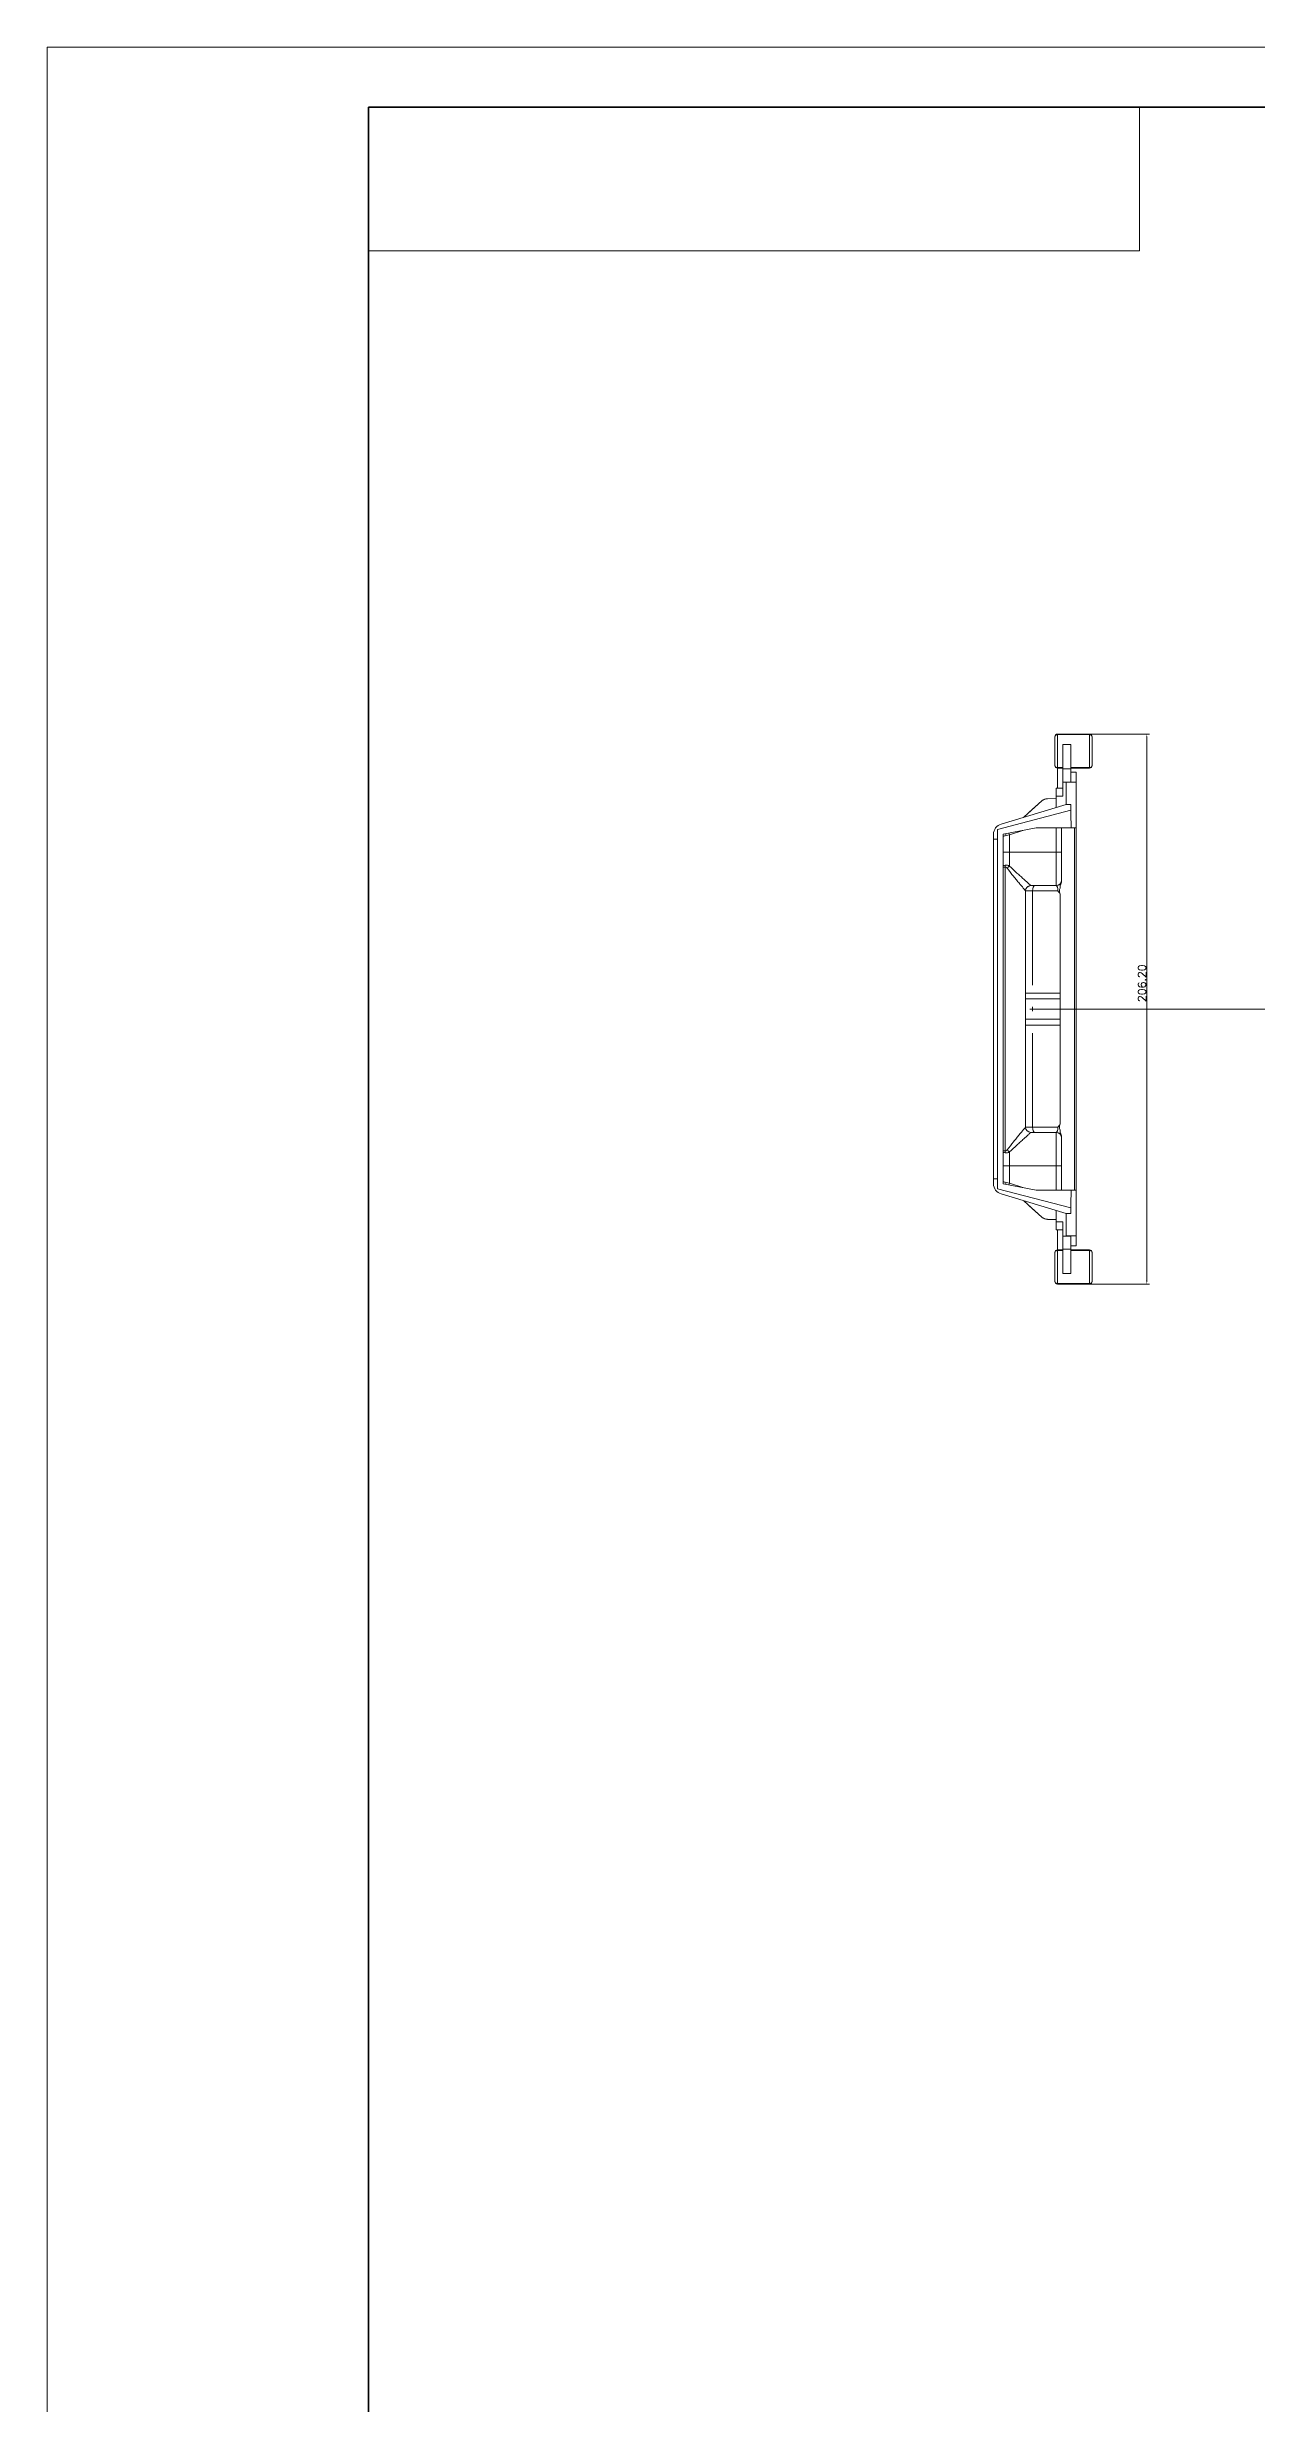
# Model space of a CAD drawing. Header units: millimetres. Extents: x -894 to 2281, y 379 to 1725.
# Drawn here: x -894 to -441, y 830 to 1713 of the extents above; entities that cross this region are included whole.
import ezdxf
from ezdxf.lldxf.tags import DXFTag

# ---------------------------------------------------------------- set-up
doc = ezdxf.new("R2010")
doc.units = ezdxf.units.MM
doc.layers.add('6', color=7, linetype='Continuous', true_color=0xffffff)
doc.layers.add('layer 1', color=7, linetype='Continuous')
doc.layers.add('尺寸线层', color=3, linetype='Continuous')
doc.styles.get("Standard").update_dxf_attribs({"font": 'txt', "bigfont": 'gbcbig.shx'})
doc.styles.add('标准', font='txt.shx')
tags = doc.linetypes.add('PHANTOM', pattern=[50.5, 18, -6.5, 6.5, -6.5, 6.5, -6.5]).pattern_tags.tags
tags[14:15] = [DXFTag(74, 4), DXFTag(75, 0), DXFTag(340, '0'), DXFTag(46, 0.0), DXFTag(50, 0.0), DXFTag(44, 0.0), DXFTag(45, 0.0)]
tags[12:13] = [DXFTag(74, 4), DXFTag(75, 0), DXFTag(340, '0'), DXFTag(46, 0.0), DXFTag(50, 0.0), DXFTag(44, 0.0), DXFTag(45, 0.0)]
tags[10:11] = [DXFTag(74, 4), DXFTag(75, 0), DXFTag(340, '0'), DXFTag(46, 0.0), DXFTag(50, 0.0), DXFTag(44, 0.0), DXFTag(45, 0.0)]
tags[8:9] = [DXFTag(74, 4), DXFTag(75, 0), DXFTag(340, '0'), DXFTag(46, 0.0), DXFTag(50, 0.0), DXFTag(44, 0.0), DXFTag(45, 0.0)]
tags[6:7] = [DXFTag(74, 4), DXFTag(75, 0), DXFTag(340, '0'), DXFTag(46, 0.0), DXFTag(50, 0.0), DXFTag(44, 0.0), DXFTag(45, 0.0)]
tags[4:5] = [DXFTag(74, 4), DXFTag(75, 0), DXFTag(340, '0'), DXFTag(46, 0.0), DXFTag(50, 0.0), DXFTag(44, 0.0), DXFTag(45, 0.0)]
doc.dimstyles.new('小粟 Standard', dxfattribs={"dimtxt": 3, "dimasz": 1.5, "dimexe": 1, "dimexo": 0.05, "dimgap": 0.3, "dimtad": 1, "dimzin": 0, "dimdsep": 46, "dimtxsty": 'Standard', "dimcen": 0.09, "dimadec": 1, "dimazin": 0, "dimtfac": 1, "dimtmove": 0, "dimatfit": 3, "dimfxl": 1, "dimtolj": 1, "dimtzin": 0, "dimlwd": 13, "dimlwe": 13, "dimarcsym": 0})

# ---------------------------------------------------------------- blocks, each defined once
blk = doc.blocks.new('*D21')
at = {"layer": 'Defpoints', "color": 0}
for p in [(-503.38, 1455.54), (-503.38, 1249.34), (-481.9, 1249.34)]:
    blk.add_point(p, dxfattribs=at)
at = {"layer": '尺寸线层', "color": 0, "lineweight": 13}
for p, q in [((-503.33, 1455.54), (-480.9, 1455.54)), ((-481.9, 1454.04), (-481.9, 1250.84)), ((-503.33, 1249.34), (-480.9, 1249.34))]:
    blk.add_line(p, q, dxfattribs=at)
at = {"layer": '尺寸线层', "color": 0}
for points in [[(-482.15, 1454.04), (-481.65, 1454.04), (-481.9, 1455.54)], [(-482.15, 1250.84), (-481.65, 1250.84), (-481.9, 1249.34)]]:
    blk.add_solid(points, dxfattribs=at)
at = {"layer": '尺寸线层', "color": 0, "insert": (-483.7, 1362.11), "char_height": 3, "attachment_point": 5, "rotation": 90, "style": '标准'}
blk.add_mtext('\\A1;206.20', dxfattribs=at)

msp = doc.modelspace()

# ---------------------------------------------------------------- linework, layer by layer
at = {"layer": '6', "color": 7, "linetype": 'Continuous', "lineweight": 20}
for p, q in [((-516.383, 1454.544), (-516.383, 1454.424)), ((-516.383, 1443.864), (-516.383, 1454.424)), ((-515.383, 1455.544), (-503.383, 1455.544)), ((-513.383, 1451.609), (-513.383, 1442.444)), ((-510.383, 1442.444), (-510.383, 1451.609)), ((-502.383, 1454.544), (-502.383, 1454.424)), ((-502.383, 1454.424), (-502.383, 1443.864)), ((-516.383, 1443.744), (-516.383, 1443.864)), ((-513.383, 1442.744), (-515.383, 1442.744)), ((-515.383, 1435.194), (-515.383, 1442.744)), ((-513.383, 1442.444), (-513.383, 1437.544)), ((-513.383, 1442.444), (-510.383, 1442.444)), ((-503.383, 1442.744), (-510.383, 1442.744)), ((-510.383, 1442.444), (-510.383, 1437.544)), ((-510.383, 1441.244), (-508.383, 1441.244)), ((-508.383, 1441.244), (-508.383, 1437.444)), ((-502.383, 1443.864), (-502.383, 1443.744)), ((-519.14, 1431.302), (-515.883, 1431.388)), ((-515.883, 1435.194), (-513.383, 1435.194)), ((-515.883, 1432.194), (-515.883, 1435.194)), ((-515.883, 1432.194), (-515.883, 1427.975)), ((-513.383, 1437.544), (-510.383, 1437.544)), ((-513.383, 1432.194), (-513.383, 1437.544)), ((-512.183, 1437.444), (-512.183, 1437.544)), ((-512.183, 1429.085), (-512.183, 1437.444)), ((-508.383, 1437.444), (-508.383, 1420.344)), ((-510.383, 1427.024), (-537.883, 1419.809)), ((-536.533, 1421.78), (-512.183, 1429.085)), ((-527.919, 1424.503), (-521.262, 1430.442)), ((-526.119, 1426.152), (-521.262, 1430.486)), ((-519.14, 1431.259), (-515.883, 1431.344)), ((-512.183, 1429.085), (-510.383, 1429.085)), ((-510.383, 1427.024), (-510.383, 1429.085)), ((-539.383, 1416.144), (-539.383, 1417.949)), ((-539.383, 1416.144), (-537.883, 1416.144)), ((-539.383, 1416.144), (-539.383, 1288.744)), ((-537.883, 1419.809), (-537.883, 1416.144)), ((-537.883, 1288.744), (-537.883, 1416.144)), ((-523.383, 1420.344), (-535.783, 1417.962)), ((-535.783, 1286.926), (-535.783, 1417.962)), ((-510.283, 1420.344), (-523.383, 1420.344)), ((-513.883, 1420.344), (-513.883, 1411.194)), ((-510.283, 1420.344), (-508.383, 1420.344)), ((-508.983, 1284.547), (-508.983, 1420.342)), ((-508.383, 1284.545), (-508.383, 1420.344)), ((-513.883, 1411.194), (-513.883, 1400.694)), ((-527.383, 1396.696), (-527.383, 1308.192)), ((-515.883, 1398.694), (-525.383, 1398.694)), ((-513.883, 1400.694), (-513.883, 1400.379)), ((-514.383, 1358.444), (-514.383, 1395.575)), ((-514.383, 1358.444), (-527.382, 1358.444)), ((-527.382, 1358.444), (-527.382, 1356.244)), ((-527.382, 1356.244), (-514.383, 1356.244)), ((-514.383, 1358.444), (-514.383, 1356.244)), ((-514.383, 1356.244), (-514.383, 1348.644)), ((-527.382, 1348.644), (-514.383, 1348.644)), ((-527.382, 1348.644), (-527.382, 1346.444)), ((-514.383, 1346.444), (-527.382, 1346.444)), ((-514.383, 1346.444), (-514.383, 1348.644)), ((-514.383, 1346.444), (-514.383, 1309.313)), ((-525.383, 1306.194), (-515.883, 1306.194)), ((-513.883, 1304.51), (-513.883, 1304.194)), ((-513.883, 1304.194), (-513.883, 1293.694)), ((-513.883, 1293.694), (-513.883, 1284.544)), ((-539.383, 1288.744), (-537.883, 1288.744)), ((-539.383, 1288.744), (-539.383, 1286.94)), ((-537.883, 1285.08), (-537.883, 1288.744)), ((-510.383, 1277.865), (-537.883, 1285.08)), ((-536.533, 1283.108), (-512.183, 1275.803)), ((-523.383, 1284.544), (-535.783, 1286.926)), ((-510.283, 1284.544), (-523.383, 1284.544)), ((-510.283, 1284.544), (-508.383, 1284.544)), ((-508.383, 1267.444), (-508.383, 1284.544)), ((-527.919, 1280.386), (-521.262, 1274.446)), ((-526.119, 1278.736), (-521.262, 1274.403)), ((-519.14, 1273.63), (-515.883, 1273.544)), ((-519.14, 1273.586), (-515.883, 1273.501)), ((-515.883, 1272.694), (-515.883, 1276.913)), ((-515.883, 1269.694), (-515.883, 1272.694)), ((-513.383, 1272.694), (-513.383, 1267.344)), ((-512.183, 1275.803), (-510.383, 1275.803)), ((-512.183, 1275.803), (-512.183, 1267.444)), ((-510.383, 1277.865), (-510.383, 1275.803)), ((-513.383, 1269.694), (-515.883, 1269.694)), ((-515.383, 1269.694), (-515.383, 1262.144)), ((-513.383, 1262.444), (-513.383, 1267.344)), ((-513.383, 1267.344), (-510.383, 1267.344)), ((-512.183, 1267.344), (-512.183, 1267.444)), ((-510.383, 1267.344), (-510.383, 1262.444)), ((-508.383, 1263.644), (-510.383, 1263.644)), ((-508.383, 1267.444), (-508.383, 1263.644)), ((-516.383, 1261.144), (-516.383, 1261.024)), ((-516.383, 1250.464), (-516.383, 1261.024)), ((-515.383, 1262.144), (-513.383, 1262.144)), ((-510.383, 1262.444), (-513.383, 1262.444)), ((-513.383, 1253.279), (-513.383, 1262.444)), ((-510.383, 1262.444), (-510.383, 1253.279)), ((-510.383, 1262.144), (-503.383, 1262.144)), ((-502.383, 1261.144), (-502.383, 1261.024)), ((-502.383, 1261.024), (-502.383, 1250.464)), ((-516.383, 1250.344), (-516.383, 1250.464)), ((-503.383, 1249.344), (-515.383, 1249.344)), ((-502.383, 1250.464), (-502.383, 1250.344))]:
    msp.add_line(p, q, dxfattribs=at)
at = {"layer": '6', "color": 155, "linetype": 'Continuous', "lineweight": 15}
for p, q in [((-515.383, 1455.544), (-515.383, 1455.304)), ((-503.383, 1455.304), (-515.383, 1455.304)), ((-515.383, 1455.304), (-515.383, 1442.984)), ((-510.383, 1451.609), (-513.383, 1451.609)), ((-503.383, 1455.544), (-503.383, 1455.304)), ((-503.383, 1442.984), (-503.383, 1455.304)), ((-515.383, 1442.984), (-515.383, 1442.744)), ((-515.383, 1442.984), (-513.383, 1442.984)), ((-510.383, 1442.984), (-503.383, 1442.984)), ((-503.383, 1442.744), (-503.383, 1442.984)), ((-513.383, 1432.194), (-515.883, 1432.194)), ((-508.383, 1437.444), (-512.183, 1437.444)), ((-533.383, 1417.687), (-534.666, 1417.47)), ((-533.617, 1418.379), (-533.383, 1417.687)), ((-528.351, 1419.39), (-533.383, 1417.687)), ((-533.383, 1417.687), (-533.383, 1411.194)), ((-515.883, 1411.194), (-515.883, 1420.344)), ((-535.783, 1411.194), (-533.383, 1411.194)), ((-534.959, 1405.667), (-534.959, 1299.221)), ((-533.383, 1411.194), (-533.383, 1406.048)), ((-533.383, 1411.194), (-515.883, 1411.194)), ((-515.883, 1398.694), (-515.883, 1411.194)), ((-513.883, 1411.194), (-515.883, 1411.194)), ((-527.383, 1396.694), (-524.717, 1396.694)), ((-525.383, 1398.696), (-525.383, 1398.694)), ((-524.717, 1396.694), (-524.717, 1361.445)), ((-515.216, 1396.694), (-524.717, 1396.694)), ((-524.717, 1353.244), (-524.717, 1351.644)), ((-524.717, 1343.444), (-524.717, 1308.194)), ((-527.383, 1308.194), (-524.717, 1308.194)), ((-524.717, 1308.194), (-515.216, 1308.194)), ((-533.383, 1298.841), (-533.383, 1293.694)), ((-525.383, 1306.194), (-525.383, 1306.192)), ((-515.883, 1306.194), (-515.883, 1293.694)), ((-535.783, 1293.694), (-533.383, 1293.694)), ((-515.883, 1293.694), (-533.383, 1293.694)), ((-533.383, 1293.694), (-533.383, 1287.202)), ((-513.883, 1293.694), (-515.883, 1293.694)), ((-515.883, 1284.544), (-515.883, 1293.694)), ((-533.383, 1287.202), (-534.666, 1287.419)), ((-533.617, 1286.51), (-533.383, 1287.202)), ((-533.383, 1287.202), (-528.351, 1285.498)), ((-515.883, 1272.694), (-513.383, 1272.694)), ((-512.183, 1267.444), (-508.383, 1267.444)), ((-515.383, 1262.144), (-515.383, 1261.904)), ((-513.383, 1261.904), (-515.383, 1261.904)), ((-515.383, 1261.904), (-515.383, 1249.584)), ((-503.383, 1261.904), (-510.383, 1261.904)), ((-503.383, 1262.144), (-503.383, 1261.904)), ((-503.383, 1249.584), (-503.383, 1261.904)), ((-515.383, 1249.584), (-515.383, 1249.344)), ((-515.383, 1249.584), (-503.383, 1249.584)), ((-510.383, 1253.279), (-513.383, 1253.279)), ((-503.383, 1249.344), (-503.383, 1249.584))]:
    msp.add_line(p, q, dxfattribs=at)
at = {"layer": '6', "color": 1, "linetype": 'PHANTOM', "lineweight": 13}
msp.add_line((-276.963, 1352.444), (-525.728, 1352.444), dxfattribs=at)
at = {"layer": '6', "color": 7, "linetype": 'Continuous', "lineweight": 20}
for centre, radius, start, end in [((-515.383, 1454.544), 1, 90, 180), ((-515.383, 1443.744), 1, 180, 270), ((-535.383, 1417.949), 4, 106.7, 180), ((-515.883, 1304.194), 2, 0, 90), ((-535.383, 1286.94), 4, 180, 253.3)]:
    msp.add_arc(centre, radius, start, end, dxfattribs=at)
at = {"layer": '6', "color": 7, "linetype": 'Continuous', "lineweight": 20, "extrusion": (0, 0, -1)}
for centre, radius, start, end in [((503.383, 1454.544), 1, 90, 180), ((503.383, 1443.744), 1, 180, 270), ((525.383, 1396.694), 2, 0, 90), ((515.883, 1400.694), 2, 180, 270), ((525.383, 1308.194), 2, 270, 0), ((515.383, 1261.144), 1, 0, 90), ((503.383, 1261.144), 1, 90, 180), ((515.383, 1250.344), 1, 270, 0), ((503.383, 1250.344), 1, 180, 270)]:
    msp.add_arc(centre, radius, start, end, dxfattribs=at)
at = {"layer": '6', "color": 155, "linetype": 'Continuous', "lineweight": 15}
for centre, major_axis, ratio, start_param, end_param in [((-515.383, 1454.424), (1, 0), 0.88, 1.5707963, 3.1415927), ((-503.383, 1454.424), (-1, 0), 0.88, 3.1415927, 4.712389), ((-515.383, 1443.864), (1, 0), 0.88, 3.1415927, 4.712389), ((-503.383, 1443.864), (-1, 0), 0.88, 1.5707963, 3.1415927), ((-534.024, 1417.47), (0.641, -1.894), 0.3053052, 4.2465416, 4.6094144), ((-534.171, 1405.667), (-0.167, 1.993), 0.3927738, 1.1829369, 1.5378625), ((-533.383, 1405.224), (1.486, 1.339), 0.3182115, 1.2916107, 1.9103367), ((-525.383, 1396.696), (2, 0), 0.9998483, 1.5707963, 2.7327928), ((-524.05, 1396.694), (0, -2), 0.3335787, 3.1415927, 4.712389), ((-525.383, 1308.192), (-2, 0), 0.9998483, 0, 1.5707963), ((-524.05, 1308.194), (0, -2), 0.3335787, 4.712389, 6.2831853), ((-534.171, 1299.221), (0.167, 1.993), 0.3927738, 1.6037301, 1.9586557), ((-533.383, 1299.664), (-1.486, 1.339), 0.3182115, 1.2312559, 1.849982), ((-534.024, 1287.419), (0.641, 1.894), 0.3053052, 1.6737709, 2.0366437), ((-515.383, 1261.024), (1, 0), 0.88, 1.5707963, 3.1415927), ((-503.383, 1261.024), (1, 0), 0.88, 0, 1.5707963), ((-515.383, 1250.464), (1, 0), 0.88, 3.1415927, 4.712389), ((-503.383, 1250.464), (1, 0), 0.88, 4.712389, 6.2831853)]:
    msp.add_ellipse(centre, major_axis=major_axis, ratio=ratio, start_param=start_param, end_param=end_param, dxfattribs=at)
at = {"layer": '6', "color": 7, "linetype": 'Continuous', "lineweight": 20, "extrusion": (0, 0, -1)}
for centre, major_axis, start_param, end_param in [((-524.383, 1421.534), (-4.98, -0.518), 0.8125747, 0.8749524), ((-522.583, 1423.183), (-4.98, -0.518), 0.7559522, 0.8749524), ((-519.14, 1428.704), (-2.988, -0.311), 0.8749524, 1.6603506), ((-519.14, 1428.661), (-2.988, -0.311), 0.8749524, 1.6603506), ((-524.383, 1283.355), (-4.98, 0.518), 5.4082329, 5.4706106), ((-522.583, 1281.706), (-4.98, 0.518), 5.4082329, 5.5272331), ((-519.14, 1276.228), (-2.988, 0.311), 4.6228348, 5.4082329), ((-519.14, 1276.184), (-2.988, 0.311), 4.6228348, 5.4082329)]:
    msp.add_ellipse(centre, major_axis=major_axis, ratio=0.8636724, start_param=start_param, end_param=end_param, dxfattribs=at)
at = {"layer": '6', "color": 155, "linetype": 'Continuous', "lineweight": 15, "extrusion": (0, 0, -1)}
for centre, major_axis, ratio, start_param, end_param in [((-533.383, 1415.575), (-4, 0), 0.5, 0.9272871, 1.2444198), ((-515.883, 1396.694), (0, -2), 0.3335787, 3.1415927, 4.712389), ((-515.883, 1308.194), (0, -2), 0.3335787, 4.712389, 6.2831853), ((-533.383, 1289.313), (-4, 0), 0.5, 5.0387656, 5.3558982)]:
    msp.add_ellipse(centre, major_axis=major_axis, ratio=ratio, start_param=start_param, end_param=end_param, dxfattribs=at)
at = {"layer": '6', "color": 7, "linetype": 'Continuous', "lineweight": 20}
msp.add_ellipse((-525.383, 1396.696), major_axis=(2, 0), ratio=0.9998483, start_param=2.732793, end_param=3.1415927, dxfattribs=at)
for points in [[(-510.383, 1427.024), (-510.283, 1420.344)], [(-510.383, 1277.865), (-510.283, 1284.544)]]:
    msp.add_open_spline(points, degree=1, dxfattribs=at)
at = {"layer": '6', "color": 155, "linetype": 'Continuous', "lineweight": 15}
for points in [[(-535.806, 1406.214), (-535.546, 1406.272), (-535.263, 1406.321), (-534.959, 1406.36)], [(-534.959, 1405.667), (-535.263, 1405.654), (-535.546, 1405.638), (-535.806, 1405.619)], [(-535.806, 1299.27), (-535.546, 1299.25), (-535.263, 1299.234), (-534.959, 1299.221)], [(-534.959, 1298.528), (-535.263, 1298.567), (-535.546, 1298.616), (-535.806, 1298.674)]]:
    msp.add_open_spline(points, degree=3, dxfattribs=at)
for points, knots in [([(-534.959, 1406.36), (-534.697, 1406.394), (-534.427, 1406.377), (-533.897, 1406.264), (-533.635, 1406.168), (-533.383, 1406.048)], [0, 0, 0, 0, 0.5, 0.5, 1, 1, 1, 1]), ([(-534.28, 1405.224), (-534.368, 1405.338), (-534.464, 1405.445), (-534.631, 1405.574), (-534.691, 1405.611), (-534.821, 1405.661), (-534.889, 1405.674), (-534.959, 1405.667)], [0, 0, 0, 0, 0.5, 0.5, 0.75, 0.75, 1, 1, 1, 1]), ([(-527.383, 1396.696), (-527.383, 1396.711), (-527.442, 1396.793), (-527.61, 1397.008), (-527.678, 1397.096), (-527.842, 1397.3), (-527.936, 1397.416), (-528.247, 1397.799), (-528.494, 1398.101), (-528.914, 1398.611), (-529.062, 1398.792), (-529.37, 1399.165), (-529.529, 1399.358), (-530.022, 1399.956), (-530.37, 1400.379), (-531.098, 1401.265), (-531.48, 1401.731), (-532.648, 1403.166), (-533.46, 1404.169), (-534.28, 1405.224)], [0, 0, 0, 0, 0.125, 0.125, 0.1875, 0.1875, 0.25, 0.25, 0.375, 0.375, 0.4375, 0.4375, 0.5, 0.5, 0.625, 0.625, 0.75, 0.75, 1, 1, 1, 1]), ([(-533.383, 1406.048), (-532.423, 1405.129), (-531.479, 1404.262), (-530.121, 1403.024), (-529.678, 1402.622), (-528.834, 1401.858), (-528.431, 1401.495), (-527.861, 1400.98), (-527.676, 1400.814), (-527.321, 1400.493), (-527.149, 1400.338), (-526.664, 1399.9), (-526.379, 1399.641), (-526.02, 1399.313), (-525.911, 1399.213), (-525.723, 1399.038), (-525.644, 1398.963), (-525.451, 1398.779), (-525.383, 1398.708), (-525.383, 1398.696)], [0, 0, 0, 0, 0.25, 0.25, 0.375, 0.375, 0.5, 0.5, 0.5625, 0.5625, 0.625, 0.625, 0.75, 0.75, 0.8125, 0.8125, 0.875, 0.875, 1, 1, 1, 1]), ([(-534.28, 1299.664), (-533.46, 1300.719), (-532.653, 1301.718), (-531.495, 1303.139), (-531.117, 1303.6), (-530.568, 1304.269), (-530.387, 1304.488), (-530.036, 1304.915), (-529.866, 1305.121), (-529.372, 1305.721), (-529.064, 1306.094), (-528.644, 1306.606), (-528.51, 1306.769), (-528.262, 1307.071), (-528.148, 1307.211), (-527.941, 1307.466), (-527.848, 1307.581), (-527.684, 1307.785), (-527.614, 1307.874), (-527.442, 1308.095), (-527.383, 1308.178), (-527.383, 1308.192)], [0, 0, 0, 0, 0.25, 0.25, 0.375, 0.375, 0.4375, 0.4375, 0.5, 0.5, 0.625, 0.625, 0.6875, 0.6875, 0.75, 0.75, 0.8125, 0.8125, 0.875, 0.875, 1, 1, 1, 1]), ([(-534.959, 1299.221), (-534.889, 1299.215), (-534.821, 1299.227), (-534.69, 1299.278), (-534.631, 1299.315), (-534.464, 1299.443), (-534.368, 1299.55), (-534.28, 1299.664)], [0, 0, 0, 0, 0.25, 0.25, 0.5, 0.5, 1, 1, 1, 1]), ([(-533.383, 1298.841), (-533.635, 1298.72), (-533.896, 1298.625), (-534.427, 1298.512), (-534.697, 1298.495), (-534.959, 1298.528)], [0, 0, 0, 0, 0.5, 0.5, 1, 1, 1, 1]), ([(-525.383, 1306.192), (-525.383, 1306.18), (-525.451, 1306.109), (-525.649, 1305.921), (-525.73, 1305.844), (-525.918, 1305.67), (-526.026, 1305.571), (-526.265, 1305.352), (-526.397, 1305.232), (-526.682, 1304.973), (-526.837, 1304.833), (-527.323, 1304.393), (-527.678, 1304.073), (-528.25, 1303.557), (-528.448, 1303.379), (-528.854, 1303.012), (-529.063, 1302.823), (-529.7, 1302.247), (-530.138, 1301.849), (-531.484, 1300.622), (-532.424, 1299.759), (-533.383, 1298.841)], [0, 0, 0, 0, 0.125, 0.125, 0.1875, 0.1875, 0.25, 0.25, 0.3125, 0.3125, 0.375, 0.375, 0.5, 0.5, 0.5625, 0.5625, 0.625, 0.625, 0.75, 0.75, 1, 1, 1, 1])]:
    msp.add_open_spline(points, degree=3, knots=knots, dxfattribs=at)
at = {"layer": '6', "color": 7, "linetype": 'Continuous', "lineweight": 20}
for points, knots in [([(-514.383, 1395.575), (-514.497, 1395.783), (-514.625, 1395.978), (-514.905, 1396.349), (-515.058, 1396.526), (-515.216, 1396.694)], [0, 0, 0, 0, 0.5, 0.5, 1, 1, 1, 1]), ([(-514.383, 1397.813), (-514.454, 1397.633), (-514.525, 1397.453), (-514.607, 1397.175), (-514.63, 1397.082), (-514.662, 1396.89), (-514.671, 1396.792), (-514.671, 1396.501), (-514.636, 1396.312), (-514.526, 1395.938), (-514.455, 1395.756), (-514.383, 1395.575)], [0, 0, 0, 0, 0.25, 0.25, 0.375, 0.375, 0.5, 0.5, 0.75, 0.75, 1, 1, 1, 1]), ([(-513.883, 1400.379), (-513.883, 1400.112), (-513.928, 1399.852), (-514.1, 1399.349), (-514.224, 1399.115), (-514.383, 1398.901)], [0, 0, 0, 0, 0.5, 0.5, 1, 1, 1, 1]), ([(-514.383, 1398.901), (-514.383, 1398.767), (-514.383, 1398.609), (-514.383, 1398.246), (-514.383, 1398.038), (-514.383, 1397.813)], [0, 0, 0, 0, 0.5, 0.5, 1, 1, 1, 1]), ([(-515.216, 1308.194), (-515.058, 1308.362), (-514.905, 1308.539), (-514.625, 1308.911), (-514.497, 1309.106), (-514.383, 1309.313)], [0, 0, 0, 0, 0.5, 0.5, 1, 1, 1, 1]), ([(-514.383, 1309.313), (-514.454, 1309.133), (-514.525, 1308.953), (-514.607, 1308.675), (-514.63, 1308.582), (-514.662, 1308.39), (-514.671, 1308.292), (-514.671, 1308.001), (-514.636, 1307.812), (-514.526, 1307.438), (-514.455, 1307.256), (-514.383, 1307.075)], [0, 0, 0, 0, 0.25, 0.25, 0.375, 0.375, 0.5, 0.5, 0.75, 0.75, 1, 1, 1, 1]), ([(-514.383, 1307.075), (-514.383, 1306.85), (-514.383, 1306.648), (-514.383, 1306.284), (-514.383, 1306.122), (-514.383, 1305.988)], [0, 0, 0, 0, 0.5, 0.5, 1, 1, 1, 1]), ([(-514.383, 1305.988), (-514.224, 1305.774), (-514.101, 1305.541), (-513.929, 1305.039), (-513.883, 1304.777), (-513.883, 1304.51)], [0, 0, 0, 0, 0.5, 0.5, 1, 1, 1, 1])]:
    msp.add_open_spline(points, degree=3, knots=knots, dxfattribs=at)
at = {"layer": 'layer 1', "color": 1, "lineweight": 9}
for points in [[(-894.236, 1713.062), (-894.236, 1713.062), (-894.236, 1713.062), (-894.236, 1713.062)], [(-894.236, 1713.062), (-894.236, 1713.062), (-894.236, 378.7), (-894.236, 378.7)], [(117.832, 1713.062), (117.832, 1713.062), (-894.236, 1713.062), (-894.236, 1713.062)], [(-484.589, 1690.598), (-484.589, 1690.598), (-484.589, 1690.598), (-484.589, 1690.598)], [(-484.589, 1636.684), (-484.589, 1636.684), (-484.589, 1690.598), (-484.589, 1690.598)], [(-773.752, 1636.684), (-773.752, 1636.684), (-484.589, 1636.684), (-484.589, 1636.684)], [(-484.589, 1636.684), (-484.589, 1636.684), (-484.589, 1636.684), (-484.589, 1636.684)]]:
    msp.add_open_spline(points, degree=3, dxfattribs=at)
at = {"layer": 'layer 1', "lineweight": 35}
for points in [[(-773.752, 1690.598), (-773.752, 1690.598), (-773.752, 1690.598), (-773.752, 1690.598)], [(-773.752, 1690.598), (-773.752, 1690.598), (-773.752, 401.164), (-773.752, 401.164)], [(93.735, 1690.598), (93.735, 1690.598), (-773.752, 1690.598), (-773.752, 1690.598)]]:
    msp.add_open_spline(points, degree=3, dxfattribs=at)

# ---------------------------------------------------------------- dimensions: what is measured, and where the dimension line sits
at = {"layer": '尺寸线层'}
dim = msp.add_linear_dim(base=(-481.903, 1249.344), p1=(-503.383, 1455.544), p2=(-503.383, 1249.344), angle=90, dimstyle='小粟 Standard', override={"dimtxsty": '标准'}, dxfattribs=at)
dim.commit()
dim.dimension.update_dxf_attribs({"geometry": '*D21', "text_midpoint": (-481.903, 1362.112), "dimtype": 160})

doc.saveas('drawing.dxf')
